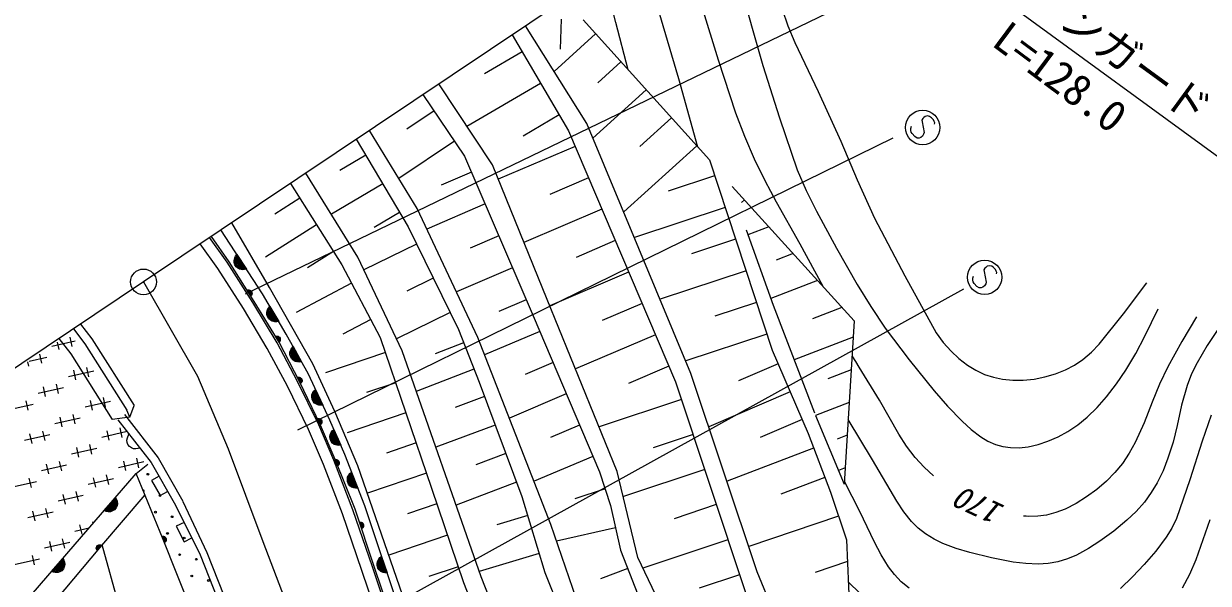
# Model space of a CAD drawing. Units: millimetres, scale not verified. Extents: x 40000 to 680000, y 20000 to 380000.
# Drawn here: x 85578 to 154089, y 308364 to 340709 of the extents above; entities that cross this region are included whole.
import ezdxf
from ezdxf.enums import TextEntityAlignment as Align

# ---------------------------------------------------------------- set-up
doc = ezdxf.new("R2010")
doc.units = ezdxf.units.MM
doc.header["$LTSCALE"] = 1000
doc.linetypes.add('CHAIN', pattern=[18.5, 12, -1.5, 3.5, -1.5])
doc.layers.add('M-BGD', color=7, linetype='Continuous', lineweight=25)
doc.layers.add('M-BMK', color=2, linetype='CHAIN', lineweight=13)
doc.styles.add('ＭＳ ゴシック', font='')
doc.styles.add('ＭＳ 明朝', font='')
doc.styles.get('ＭＳ ゴシック').set_extended_font_data('MS Gothic')
doc.styles.get('ＭＳ 明朝').set_extended_font_data('MS Mincho')

# ---------------------------------------------------------------- blocks, each defined once
blk = doc.blocks.new('BUHIN113')
at = {"color": 7, "linetype": 'Continuous', "lineweight": 25}
for p, q in [((-417, 25), (-273, -318)), ((-171, -400), (-405, 158)), ((-372, 240), (-90, -431)), ((-13, -453), (-332, 305)), ((-290, 366), (59, -463)), ((127, -462), (-242, 414))]:
    blk.add_line(p, q, dxfattribs=at)
blk.add_lwpolyline([(194, -461), (72, -469), (-40, -453), (-179, -406), (-277, -328), (-357, -234), (-417, -91), (-428, 31), (-416, 156), (-352, 289), (-285, 382), (-194, 461)], close=True, dxfattribs=at)
blk = doc.blocks.new('BUHIN115')
at = {"color": 7, "linetype": 'Continuous', "lineweight": 25}
for p, q in [((-54, 184), (100, -164)), ((118, -145), (-27, 185)), ((2, 181), (135, -120)), ((150, -93), (33, 173)), ((66, 161), (163, -60)), ((167, -7), (107, 129))]:
    blk.add_line(p, q, dxfattribs=at)
blk.add_lwpolyline([(-81, 183), (-32, 187), (13, 182), (69, 164), (109, 133), (141, 96), (166, 39), (171, -10), (167, -60), (143, -113), (117, -151), (81, -183)], close=True, dxfattribs=at)
blk = doc.blocks.new('BUHIN232')
at = {"color": 7, "linetype": 'Continuous', "lineweight": 25}
for radius in [746, 22.5]:
    blk.add_circle((0, 0), radius, dxfattribs=at)
blk = doc.blocks.new('BUHIN254')
at = {"color": 7, "linetype": 'Continuous', "lineweight": 25}
blk.add_lwpolyline([(-133, -703), (-65, -747), (17, -761), (123, -754), (273, -714), (390, -646), (477, -546), (511, -423), (486, -310), (462, -239), (398, -153), (316, -118), (-292, 46), (-373, 118), (-444, 228), (-465, 347), (-456, 448), (-411, 553), (-273, 636), (-51, 695), (50, 707), (153, 688), (250, 636), (347, 543)], dxfattribs=at)
blk.add_circle((0, 0), 995, dxfattribs=at)

msp = doc.modelspace()

# ---------------------------------------------------------------- linework, layer by layer
at = {"layer": 'M-BGD'}
for p, q in [((139167, 357046), (92506, 325782)), ((130142, 350903), (162500, 327299)), ((98402, 325101), (132644, 341606)), ((118154, 334938), (114599, 340587)), ((116666, 340978), (116601, 339244)), ((117925, 340931), (125236, 332842)), ((113832, 340073), (117077, 334521)), ((118656, 340122), (116257, 337953)), ((114410, 339084), (112227, 337808)), ((120118, 338504), (118777, 337292)), ((112688, 332545), (109584, 337226)), ((115476, 337259), (111214, 334768)), ((108667, 336612), (111071, 333057)), ((121581, 336886), (118502, 334103)), ((109309, 335664), (107744, 334605)), ((116543, 335433), (114464, 334218)), ((123043, 335268), (121217, 333618)), ((108330, 330026), (105573, 334539)), ((117077, 334521), (123277, 320008)), ((124169, 320493), (118154, 334938)), ((101438, 317229), (135869, 334112)), ((104815, 334031), (107812, 328960)), ((110484, 333926), (107273, 331755)), ((105358, 333112), (103858, 332225)), ((111071, 333057), (115038, 323831)), ((117464, 333613), (113025, 331717)), ((124505, 333650), (120281, 329832)), ((115851, 324767), (112688, 332545)), ((125236, 332842), (128866, 321849)), ((104909, 327219), (101900, 332078)), ((111468, 332135), (109715, 331381)), ((118239, 331799), (116004, 330844)), ((125539, 331925), (122844, 331036)), ((101007, 331480), (103974, 326767)), ((106340, 331451), (103374, 329698)), ((126555, 331308), (133607, 323530)), ((101550, 330617), (100096, 329701)), ((112261, 330289), (108889, 328840)), ((127260, 330530), (127086, 330373)), ((107321, 329791), (105856, 328924)), ((111845, 322575), (108330, 330026)), ((119014, 329985), (114511, 328061)), ((126144, 330093), (120894, 328360)), ((99797, 325460), (97611, 329204)), ((102520, 329077), (99568, 327219)), ((107812, 328960), (110717, 323025)), ((128670, 328975), (127463, 328515)), ((97336, 326921), (96328, 328345)), ((97462, 326953), (96433, 328415)), ((99381, 325103), (96988, 328787)), ((113055, 328444), (111401, 327733)), ((126749, 328261), (124193, 327417)), ((128940, 324412), (127384, 328767)), ((96797, 326557), (95788, 327983)), ((103489, 327537), (101989, 326592)), ((108296, 327971), (105256, 326483)), ((119789, 328171), (117522, 327203)), ((98831, 324601), (97336, 326921)), ((98915, 324653), (97462, 326953)), ((98087, 326521), (97758, 327028)), ((97769, 326896), (97972, 326583)), ((97776, 327115), (98172, 326505)), ((98252, 326497), (97804, 327186)), ((97835, 327254), (98325, 326499)), ((98391, 326512), (97873, 327309)), ((107457, 321800), (104909, 327219)), ((130081, 327419), (129098, 327044)), ((98285, 324249), (96797, 326557)), ((103974, 326767), (106202, 322572)), ((113848, 326599), (110605, 325204)), ((120564, 326357), (115998, 324406)), ((127354, 326429), (122381, 324787)), ((92505, 325783), (45844, 294519)), ((102295, 321049), (99797, 325460)), ((104531, 325718), (101329, 324017)), ((109265, 325993), (107729, 325241)), ((131491, 325864), (128782, 324830)), ((98527, 325313), (98730, 324991)), ((98746, 325013), (98554, 325318)), ((98583, 325318), (98759, 325040)), ((98770, 325069), (98615, 325315)), ((98649, 325308), (98778, 325103)), ((98774, 325156), (98695, 325282)), ((100766, 322769), (99381, 325103)), ((105991, 306605), (139948, 325386)), ((114641, 324754), (113052, 324070)), ((119910, 314827), (115851, 324767)), ((99668, 321936), (98285, 324249)), ((100233, 322256), (98831, 324601)), ((100350, 322302), (98915, 324653)), ((99672, 324122), (100044, 323497)), ((100123, 323486), (99703, 324193)), ((99736, 324259), (100196, 323485)), ((100262, 323496), (99777, 324313)), ((121339, 324543), (119042, 323561)), ((127959, 324597), (125542, 323799)), ((131325, 318189), (128940, 324412)), ((132902, 324308), (131192, 323656)), ((99959, 323516), (99650, 324037)), ((99657, 323904), (99847, 323583)), ((105645, 323621), (104031, 322764)), ((110233, 324014), (107131, 322495)), ((115038, 323831), (118877, 314800)), ((133607, 323530), (133036, 314093)), ((88450, 323066), (89115, 322213)), ((88866, 323345), (89525, 322501)), ((102051, 320452), (100766, 322769)), ((110717, 323025), (111911, 319992)), ((115422, 322928), (112237, 321574)), ((122114, 322729), (117490, 320753)), ((128564, 322765), (123869, 321215)), ((87204, 322072), (88564, 322380)), ((87631, 321884), (87535, 322305)), ((87617, 322508), (88297, 321637)), ((88238, 322598), (88362, 322049)), ((89115, 322213), (91543, 318373)), ((89525, 322501), (91966, 318640)), ((100169, 322647), (100367, 322322)), ((100383, 322344), (100195, 322651)), ((100224, 322651), (100396, 322370)), ((101403, 320069), (100233, 322256)), ((100408, 322399), (100256, 322647)), ((100290, 322640), (100416, 322433)), ((100413, 322486), (100335, 322614)), ((101532, 320036), (100350, 322302)), ((106202, 322572), (109169, 313862)), ((111016, 322266), (109380, 321623)), ((116070, 311768), (111845, 322575)), ((133550, 322586), (130135, 321285)), ((85896, 321207), (86915, 321437)), ((86493, 321607), (86611, 321084)), ((88297, 321637), (90698, 317839)), ((100830, 319762), (99668, 321936)), ((101282, 321195), (100988, 321724)), ((100991, 321591), (101171, 321265)), ((101013, 321809), (101365, 321172)), ((101444, 321159), (101046, 321878)), ((101081, 321944), (101517, 321156)), ((101584, 321165), (101123, 321996)), ((106499, 321701), (103030, 320520)), ((112038, 308736), (107457, 321800)), ((128866, 321849), (130940, 317026)), ((85879, 320918), (85825, 321159)), ((88169, 320321), (89632, 320651)), ((88596, 320133), (88472, 320681)), ((89204, 320847), (89328, 320298)), ((103568, 318298), (102295, 321049)), ((111612, 320750), (108285, 319441)), ((116190, 321122), (114571, 320433)), ((122889, 320915), (120563, 319921)), ((129212, 321045), (126927, 320062)), ((133436, 320699), (132094, 320188)), ((102638, 317517), (101403, 320069)), ((101440, 320268), (101616, 319931)), ((101633, 319951), (101467, 320270)), ((101496, 320269), (101648, 319977)), ((101662, 320005), (101527, 320263)), ((102751, 317511), (101532, 320036)), ((101560, 320253), (101672, 320038)), ((101673, 320092), (101604, 320224)), ((103289, 317791), (102051, 320452)), ((107092, 319959), (105402, 319384)), ((111911, 319992), (114394, 313379)), ((123277, 320008), (127322, 307841)), ((128007, 309034), (124169, 320493)), ((86418, 319355), (87881, 319686)), ((86845, 319167), (86721, 319716)), ((87452, 319881), (87576, 319332)), ((102046, 317248), (100830, 319762)), ((102289, 319347), (102596, 318688)), ((102674, 318669), (102327, 319414)), ((102367, 319477), (102746, 318661)), ((102813, 318665), (102413, 319526)), ((116958, 319315), (113667, 317916)), ((129903, 319437), (125200, 317415)), ((84666, 318389), (86129, 318720)), ((85701, 318915), (85825, 318367)), ((89135, 318569), (90598, 318900)), ((89562, 318381), (89438, 318930)), ((90169, 319095), (90293, 318547)), ((91711, 317975), (91966, 318640)), ((102252, 319131), (102409, 318794)), ((102514, 318716), (102259, 319264)), ((112221, 319165), (110525, 318528)), ((123614, 318994), (118854, 317412)), ((133322, 318812), (131370, 318067)), ((87383, 317604), (88847, 317934)), ((87810, 317416), (87686, 317964)), ((88418, 318130), (88542, 317581)), ((91711, 317975), (90698, 317839)), ((91409, 318114), (93346, 315617)), ((91711, 317975), (91543, 318373)), ((104909, 315156), (103568, 318298)), ((107685, 318217), (104285, 317059)), ((131370, 318067), (133036, 314093)), ((91030, 317820), (92946, 315350)), ((91030, 317820), (92946, 315350)), ((91135, 317344), (91259, 316795)), ((102908, 315229), (102046, 317248)), ((102598, 317887), (102763, 317545)), ((102781, 317565), (102625, 317889)), ((103506, 315484), (102638, 317517)), ((102654, 317886), (102797, 317590)), ((102811, 317617), (102685, 317879)), ((102718, 317868), (102823, 317650)), ((103583, 315515), (102751, 317511)), ((102825, 317704), (102760, 317838)), ((104142, 315817), (103289, 317791)), ((103846, 316343), (103469, 317215)), ((112842, 317512), (109413, 316224)), ((117725, 317509), (116053, 316798)), ((130594, 317830), (128176, 316790)), ((85632, 316638), (87095, 316969)), ((86059, 316450), (85935, 316999)), ((86666, 317164), (86791, 316615)), ((90101, 316818), (91564, 317149)), ((90528, 316630), (90403, 317178)), ((103298, 316825), (103445, 316483)), ((103548, 316403), (103308, 316958)), ((103341, 317040), (103629, 316372)), ((103707, 316351), (103380, 317106)), ((103422, 317168), (103779, 316342)), ((124288, 316966), (121976, 316198)), ((130940, 317026), (132237, 313626)), ((133208, 316924), (132615, 316698)), ((88349, 315852), (89812, 316183)), ((88776, 315664), (88652, 316213)), ((89384, 316378), (89508, 315830)), ((108279, 316475), (106569, 315893)), ((113463, 315859), (111730, 315208)), ((131264, 316176), (126255, 314266)), ((86598, 314886), (88061, 315217)), ((87025, 314699), (86901, 315247)), ((87632, 315413), (87756, 314864)), ((91066, 315066), (92529, 315397)), ((91493, 314878), (91369, 315427)), ((92083, 314704), (92757, 315255)), ((92101, 315592), (92225, 315044)), ((92946, 315350), (94357, 312875)), ((93346, 315617), (94774, 313113)), ((104009, 312378), (102908, 315229)), ((104620, 312601), (103506, 315484)), ((104754, 312646), (103583, 315515)), ((103608, 315521), (103751, 315169)), ((103771, 315188), (103635, 315521)), ((103664, 315517), (103788, 315212)), ((103804, 315238), (103694, 315508)), ((103727, 315495), (103818, 315271)), ((103823, 315324), (103767, 315462)), ((105304, 312835), (104142, 315817)), ((107489, 307705), (104909, 315156)), ((118493, 315703), (115096, 314259)), ((76837, 297106), (92083, 314704)), ((90349, 314627), (90473, 314078)), ((93648, 310901), (92083, 314704)), ((104542, 313931), (104322, 314494)), ((104357, 314575), (104622, 313897)), ((104698, 313873), (104399, 314640)), ((104443, 314700), (104770, 313861)), ((104837, 313861), (104492, 314746)), ((108872, 314733), (105458, 313570)), ((118877, 314800), (119522, 312865)), ((121103, 309849), (119910, 314827)), ((124962, 314938), (120258, 313374)), ((131912, 314476), (129373, 313508)), ((133093, 315037), (132699, 314886)), ((84846, 313921), (86309, 314252)), ((85881, 314447), (86005, 313898)), ((89315, 314101), (90778, 314431)), ((89742, 313913), (89618, 314461)), ((104306, 314362), (104442, 314015)), ((109169, 313862), (111007, 308412)), ((114084, 314205), (110582, 312890)), ((119200, 313832), (117458, 313252)), ((87563, 313135), (89026, 313466)), ((87990, 312947), (87866, 313496)), ((88598, 313661), (88722, 313112)), ((92586, 313483), (89954, 310415)), ((114394, 313379), (115716, 308993)), ((132237, 313626), (133170, 310878)), ((85812, 312169), (87275, 312500)), ((86239, 311981), (86115, 312530)), ((86846, 312695), (86970, 312147)), ((94357, 312875), (95789, 310006)), ((94786, 313089), (96161, 310153)), ((105750, 309321), (104620, 312601)), ((105875, 309270), (104754, 312646)), ((107574, 306053), (105304, 312835)), ((109475, 312954), (107772, 312380)), ((119522, 312865), (120103, 310283)), ((125636, 312910), (123197, 312100)), ((88956, 311196), (88832, 311744)), ((89563, 311910), (89584, 311819)), ((105135, 309110), (104009, 312378)), ((105028, 311901), (105147, 311541)), ((105168, 311558), (105054, 311900)), ((105083, 311893), (105187, 311581)), ((105205, 311606), (105113, 311882)), ((105144, 311867), (105221, 311638)), ((105229, 311690), (105182, 311832)), ((114725, 312282), (112948, 311747)), ((118328, 305187), (116070, 311768)), ((132703, 312252), (127519, 310491)), ((88529, 311384), (89371, 311574)), ((93599, 311086), (93743, 310734)), ((93762, 310753), (93625, 311086)), ((93654, 311082), (93779, 310778)), ((93796, 310804), (93685, 311073)), ((93717, 311060), (93809, 310836)), ((110088, 311137), (106697, 309993)), ((119812, 311574), (116400, 310806)), ((89954, 310415), (76679, 294564)), ((86777, 310418), (88241, 310749)), ((87204, 310230), (87080, 310779)), ((87812, 310944), (87936, 310395)), ((91104, 307051), (90109, 310596)), ((95410, 306477), (93648, 310901)), ((93815, 310889), (93758, 311027)), ((126310, 310883), (121389, 309247)), ((133170, 310878), (133607, 300841)), ((85026, 309452), (86489, 309783)), ((86061, 309978), (86185, 309430)), ((95789, 310006), (98820, 302374)), ((96161, 310153), (99200, 302501)), ((106086, 309711), (106317, 309021)), ((106392, 308993), (106131, 309773)), ((106178, 309831), (106463, 308977)), ((106531, 308974), (106229, 309874)), ((115386, 310089), (111929, 309047)), ((120103, 310283), (121747, 306056)), ((123177, 305493), (121103, 309849)), ((106309, 305624), (105135, 309110)), ((106925, 305831), (105750, 309321)), ((107029, 305827), (105875, 309270)), ((106025, 309500), (106143, 309147)), ((106239, 309058), (106047, 309631)), ((110701, 309320), (109013, 308751)), ((115716, 308993), (117587, 304347)), ((120514, 309226), (118938, 308613)), ((128940, 306752), (128007, 309034)), ((133225, 309621), (131361, 308988)), ((111007, 308412), (112717, 304088)), ((113812, 304252), (112038, 308736)), ((126984, 308855), (124650, 308079))]:
    msp.add_line(p, q, dxfattribs=at)
for points in [[(123200, 346263), (124030, 343990), (124807, 341690), (125749, 338617), (126749, 335559), (127260, 334212), (127826, 332890), (128435, 331643), (129102, 330414), (130473, 327985), (131793, 325530)], [(124574, 333575), (123468, 337514), (122304, 341440), (121688, 343116), (121016, 344772), (121009, 344790)], [(120530, 338048), (119819, 340785), (119129, 343528)], [(126964, 343102), (128321, 338296), (129286, 335275), (130311, 332266), (130839, 331059), (131427, 329866), (132579, 327732), (133782, 325630), (134562, 324362), (135397, 323119), (136792, 321290), (138240, 319490), (139011, 318606), (139850, 317735), (140371, 317259), (140926, 316833), (141343, 316581), (141783, 316385), (142207, 316266), (142647, 316205), (143149, 316200), (143668, 316256), (144247, 316383), (144817, 316571), (145414, 316831), (145974, 317141), (146542, 317527), (147075, 317963), (147660, 318530), (148202, 319139), (148786, 319888), (149327, 320684), (149902, 321648), (150427, 322646), (150811, 323435), (151184, 324229)], [(129445, 341556), (129778, 340579), (130170, 339621), (131533, 336787), (132842, 333927), (133782, 331687), (134775, 329476), (136534, 326145), (138352, 322832), (138757, 322288), (139217, 321773), (139669, 321350), (140167, 320969), (140640, 320679), (141150, 320438), (141662, 320270), (142191, 320160), (142784, 320101), (143383, 320103), (144013, 320167), (144644, 320291), (145247, 320470), (145825, 320705), (146346, 320980), (146832, 321306), (147325, 321719), (147779, 322180), (149183, 323945), (150539, 325733)], [(153398, 323758), (152549, 322336), (151753, 320883), (151272, 319870), (150844, 318828), (150376, 317648), (149858, 316503), (149517, 315889), (149120, 315298), (148686, 314768), (148204, 314274), (147647, 313793), (147048, 313356), (146440, 312980), (145803, 312658), (145277, 312455), (144737, 312311), (144235, 312242), (143718, 312233), (143557, 312237), (143397, 312243)], [(154671, 323092), (154027, 322113), (153436, 321104), (153125, 320462), (152868, 319789), (152548, 318651), (152281, 317478), (152049, 316529), (151757, 315588), (151473, 314871), (151134, 314180), (150791, 313607), (150396, 313063), (149917, 312521), (149382, 312008), (148624, 311383), (147821, 310800), (147155, 310370), (146467, 309997), (145939, 309772), (145395, 309606), (144826, 309511), (144249, 309476), (143533, 309501), (142798, 309588), (141551, 309833), (140294, 310140), (139505, 310372), (138745, 310658), (138225, 310912), (137733, 311218), (137313, 311556), (136929, 311942), (136481, 312496), (136066, 313106), (134665, 315510), (133262, 317823)], [(138197, 314578), (137648, 315082), (137143, 315629), (136642, 316284), (136187, 316979), (135066, 318941), (133904, 320857), (133695, 321184), (133485, 321511)], [(154262, 318089), (153740, 316589), (153030, 314344), (152259, 312107), (151984, 311556), (151652, 311026), (151046, 310229), (150381, 309455), (149714, 308733), (149007, 308058)], [(92294, 316190), (92179, 316151), (92065, 316139), (91920, 316146), (91805, 316196), (91705, 316268), (91610, 316390), (91566, 316505), (91546, 316628), (91573, 316773), (91613, 316880), (91681, 316980)], [(93404, 314547), (92969, 314299), (93465, 313431), (93899, 313678)], [(136787, 308091), (136334, 308458), (135945, 308867), (135599, 309317), (135167, 310009), (134778, 310745), (133928, 312506), (133045, 314242)], [(94850, 311888), (94402, 311664), (94849, 310770), (95296, 310993)], [(154177, 312037), (153361, 309718), (152998, 308882), (152580, 308074)], [(133944, 307800), (133276, 308427)]]:
    msp.add_lwpolyline(points, dxfattribs=at)
for points in [[(98457, 326526), (98339, 326496), (98226, 326492), (98080, 326513), (97970, 326573), (97875, 326651), (97790, 326781), (97758, 326900), (97748, 327025), (97787, 327167), (97836, 327270), (97912, 327364)], [(98501, 325308), (98548, 325319), (98594, 325320), (98652, 325311), (98696, 325286), (98733, 325255), (98766, 325202), (98779, 325154), (98782, 325104), (98766, 325048), (98745, 325007), (98715, 324970)], [(100329, 323506), (100209, 323482), (100096, 323481), (99952, 323509), (99844, 323573), (99752, 323655), (99673, 323788), (99645, 323909), (99641, 324034), (99685, 324174), (99739, 324275), (99818, 324366)], [(100142, 322642), (100190, 322652), (100235, 322653), (100293, 322643), (100336, 322618), (100374, 322585), (100406, 322532), (100418, 322485), (100420, 322434), (100403, 322378), (100382, 322337), (100351, 322301)], [(101651, 321173), (101531, 321153), (101418, 321156), (101274, 321187), (101168, 321255), (101079, 321339), (101003, 321475), (100979, 321596), (100978, 321721), (101027, 321860), (101083, 321959), (101166, 322048)], [(101413, 320265), (101461, 320272), (101506, 320270), (101563, 320256), (101605, 320228), (101640, 320193), (101669, 320138), (101677, 320089), (101676, 320039), (101655, 319984), (101632, 319945), (101598, 319910)], [(102881, 318668), (102759, 318656), (102647, 318667), (102506, 318709), (102405, 318784), (102322, 318874), (102256, 319015), (102241, 319137), (102249, 319262), (102307, 319397), (102370, 319493), (102459, 319575)], [(102571, 317885), (102619, 317891), (102664, 317887), (102721, 317871), (102762, 317842), (102796, 317806), (102823, 317750), (102829, 317701), (102827, 317651), (102804, 317597), (102780, 317558), (102745, 317525)], [(103913, 316345), (103792, 316336), (103680, 316350), (103540, 316396), (103441, 316473), (103360, 316566), (103299, 316709), (103287, 316831), (103298, 316956), (103360, 317089), (103426, 317183), (103517, 317263)], [(103581, 315521), (103630, 315523), (103674, 315517), (103730, 315497), (103769, 315466), (103800, 315428), (103824, 315370), (103828, 315321), (103822, 315271), (103796, 315219), (103769, 315182), (103732, 315150)], [(104904, 313860), (104783, 313856), (104671, 313874), (104533, 313925), (104437, 314005), (104360, 314101), (104303, 314246), (104296, 314369), (104312, 314493), (104379, 314624), (104448, 314715), (104541, 314792)], [(105001, 311903), (105049, 311902), (105094, 311893), (105148, 311870), (105184, 311835), (105213, 311795), (105233, 311737), (105234, 311687), (105225, 311638), (105195, 311587), (105166, 311552), (105127, 311523)], [(93572, 311086), (93620, 311088), (93665, 311082), (93721, 311063), (93760, 311031), (93791, 310993), (93815, 310936), (93819, 310887), (93813, 310837), (93788, 310784), (93761, 310747), (93724, 310716)], [(106598, 308970), (106476, 308971), (106365, 308995), (106230, 309052), (106138, 309137), (106065, 309237), (106016, 309384), (106015, 309507), (106037, 309631), (106110, 309758), (106183, 309846), (106280, 309918)]]:
    msp.add_lwpolyline(points, close=True, dxfattribs=at)
for centre in [(92759, 314668), (93459, 313439), (93195, 312475), (94160, 312211), (93896, 311246), (94860, 310982), (94596, 310018), (95561, 309754), (95297, 308789), (96262, 308525)]:
    msp.add_circle(centre, 49.8, dxfattribs=at)
for centre, start, end in [((92495, 313703), 292.4843, 112.22547), ((94333, 309053), 4.29319, 39.15437)]:
    msp.add_arc(centre, 49.8, start, end, dxfattribs=at)
at = {"layer": 'M-BMK'}
for p, q in [((92506, 325782), (95625, 320331)), ((95625, 320331), (97408, 316128)), ((97408, 316128), (99402, 310779)), ((99402, 310779), (100635, 307542))]:
    msp.add_line(p, q, dxfattribs=at)

# ---------------------------------------------------------------- block references
at = {"layer": 'M-BGD', "rotation": 116.28146}
for name, p in [('BUHIN254', (137567, 334710)), ('BUHIN254', (141154, 326052)), ('BUHIN232', (92506, 325782)), ('BUHIN113', (90559, 312944)), ('BUHIN115', (89954, 310415)), ('BUHIN113', (87509, 309425))]:
    msp.add_blockref(name, p, dxfattribs=at)

# ---------------------------------------------------------------- texts
at = {"layer": 'M-BGD', "style": 'ＭＳ ゴシック'}
for s, rotation, p in [('ストンガード', 323.9, (140950, 343164)), ('L=128.0', 323.4, (141150, 339057))]:
    msp.add_text(s, height=1833, rotation=rotation, dxfattribs=at).set_placement(p, align=Align.BOTTOM_LEFT)
at = {"layer": 'M-BGD', "style": 'ＭＳ 明朝', "oblique": 15}
msp.add_text('170', height=1320, rotation=155, dxfattribs=at).set_placement((142567, 313173), align=Align.BOTTOM_LEFT)

doc.saveas('drawing.dxf')
